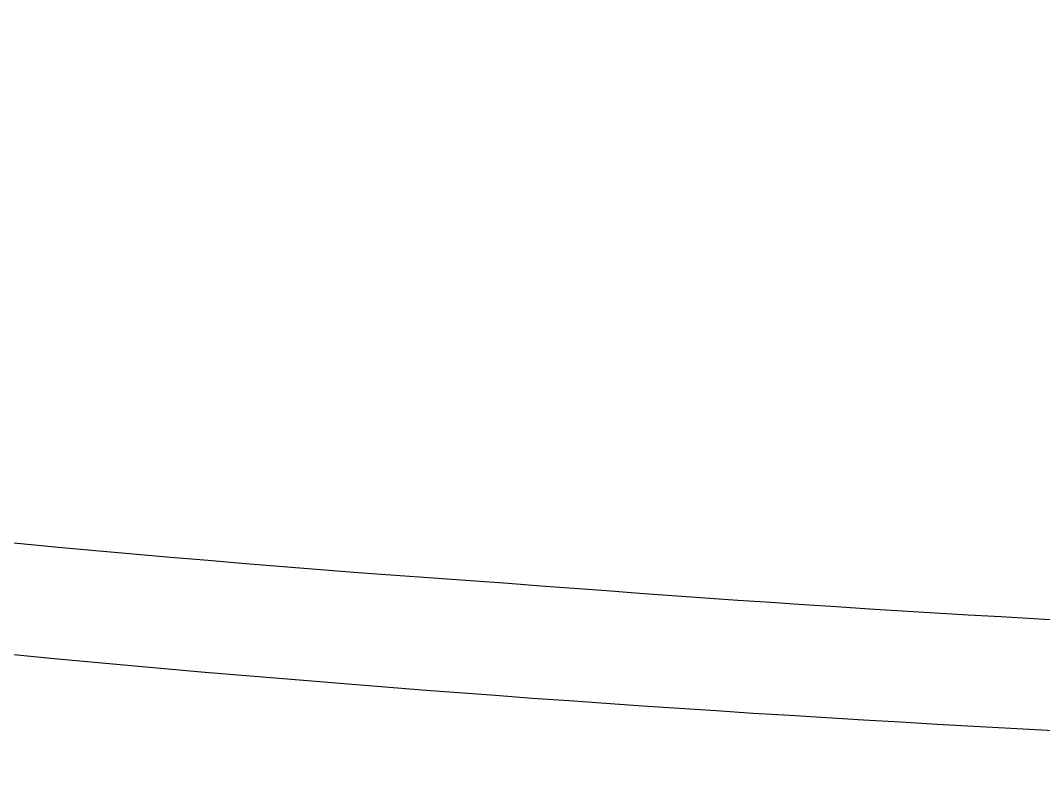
# Model space of a CAD drawing. Header units: centimetres. Extents: x -17.9 to 17.9, y -21.2 to 21.2.
# Drawn here: x -3.124 to -1.008, y -10.921 to -9.34 of the extents above; entities that cross this region are included whole.
import ezdxf

# ---------------------------------------------------------------- set-up
doc = ezdxf.new("R2010")
doc.units = ezdxf.units.CM
doc.header["$MEASUREMENT"] = 0
doc.layers.add('Camada 1', color=7, linetype='Continuous')

msp = doc.modelspace()

# ---------------------------------------------------------------- linework, layer by layer
at = {"layer": 'Camada 1', "color": 156}
for points, knots in [([(-0.79446, 21.16667), (-0.79446, 21.16667), (0.7239, 21.16667), (0.7239, 21.16667), (0.7239, 21.16667), (2.27612, 21.07353), (3.82411, 20.8213), (5.30331, 20.33482), (5.30331, 20.33482), (7.87082, 19.51037), (10.24608, 18.08233), (12.16342, 16.18509), (12.16342, 16.18509), (13.9834, 14.4339), (15.39099, 12.26538), (16.29163, 9.90812), (16.29163, 9.90812), (17.93028, 5.61128), (17.80011, 0.65617), (15.87182, -3.52566), (15.87182, -3.52566), (15.26046, -4.9022), (14.44237, -6.18561), (13.48564, -7.3473), (13.48564, -7.3473), (13.28102, -7.60095), (13.04678, -7.83061), (12.85663, -8.09554), (12.85663, -8.09554), (12.76315, -8.20879), (12.88909, -8.33755), (12.94483, -8.43174), (12.94483, -8.43174), (13.12968, -8.68962), (13.2782, -8.9849), (13.26444, -9.31227), (13.26444, -9.31227), (13.31983, -9.83121), (12.94447, -10.25525), (12.62027, -10.61155), (12.62027, -10.61155), (12.4467, -10.77313), (12.46011, -11.03524), (12.44847, -11.25185), (12.44847, -11.25185), (12.38955, -12.19447), (12.61957, -13.14168), (13.04184, -13.98129), (13.04184, -13.98129), (13.46659, -14.7454), (14.09488, -15.40122), (14.85512, -15.83619), (14.85512, -15.83619), (15.19273, -16.03833), (15.61994, -16.11559), (15.87465, -16.4398), (15.87465, -16.4398), (16.16922, -16.74671), (16.27717, -17.19545), (16.20238, -17.60925), (16.20238, -17.60925), (16.11277, -17.91476), (15.87923, -18.15571), (15.65628, -18.37267), (15.65628, -18.37267), (15.06608, -18.87255), (14.36335, -19.21968), (13.64827, -19.50367), (13.64827, -19.50367), (11.93059, -20.16654), (10.10673, -20.49709), (8.28887, -20.74298), (8.28887, -20.74298), (6.35212, -20.99839), (4.39808, -21.07777), (2.44828, -21.16667), (2.44828, -21.16667), (2.44828, -21.16667), (-2.62572, -21.16667), (-2.62572, -21.16667), (-2.62572, -21.16667), (-5.33082, -21.05413), (-8.04862, -20.90843), (-10.70892, -20.37362), (-10.70892, -20.37362), (-11.69247, -20.16901), (-12.67425, -19.93723), (-13.61299, -19.57423), (-13.61299, -19.57423), (-14.34218, -19.30682), (-15.04985, -18.96392), (-15.66827, -18.48979), (-15.66827, -18.48979), (-15.94203, -18.24531), (-16.23272, -17.97579), (-16.35125, -17.61843), (-16.35125, -17.61843), (-16.4218, -17.18945), (-16.32408, -16.69521), (-15.98895, -16.3957), (-15.98895, -16.3957), (-15.65945, -16.07679), (-15.1952, -15.98083), (-14.82372, -15.72718), (-14.82372, -15.72718), (-14.04267, -15.20966), (-13.38792, -14.47976), (-13.02314, -13.61122), (-13.02314, -13.61122), (-12.67566, -12.79137), (-12.53067, -11.88579), (-12.61498, -10.99855), (-12.61498, -10.99855), (-12.63509, -10.88496), (-12.64355, -10.7629), (-12.72505, -10.67541), (-12.72505, -10.67541), (-12.93424, -10.40271), (-13.20412, -10.16811), (-13.33182, -9.84144), (-13.33182, -9.84144), (-13.47294, -9.53876), (-13.46094, -9.18598), (-13.34911, -8.87659), (-13.34911, -8.87659), (-13.24222, -8.60284), (-13.01891, -8.38976), (-12.91237, -8.11742), (-12.91237, -8.11742), (-13.09829, -7.78545), (-13.38404, -7.52863), (-13.61757, -7.2323), (-13.61757, -7.2323), (-16.51776, -3.68406), (-17.88513, 1.05763), (-17.3549, 5.60705), (-17.3549, 5.60705), (-16.93933, 9.64106), (-15.02974, 13.49728), (-12.09181, 16.28987), (-12.09181, 16.28987), (-10.3445, 17.99837), (-8.21514, 19.30682), (-5.9182, 20.1355), (-5.9182, 20.1355), (-4.27743, 20.7458), (-2.53824, 21.05872), (-0.79446, 21.16667), (-0.79446, 21.16667), (-0.79446, 21.16667), (-0.79446, 21.16667), (-0.79446, 21.16667)], [0, 0, 0, 0, 0.025641, 0.025641, 0.025641, 0.025641, 0.0512821, 0.0512821, 0.0512821, 0.0512821, 0.0769231, 0.0769231, 0.0769231, 0.0769231, 0.1025641, 0.1025641, 0.1025641, 0.1025641, 0.1282051, 0.1282051, 0.1282051, 0.1282051, 0.1538462, 0.1538462, 0.1538462, 0.1538462, 0.1794872, 0.1794872, 0.1794872, 0.1794872, 0.2051282, 0.2051282, 0.2051282, 0.2051282, 0.2307692, 0.2307692, 0.2307692, 0.2307692, 0.2564103, 0.2564103, 0.2564103, 0.2564103, 0.2820513, 0.2820513, 0.2820513, 0.2820513, 0.3076923, 0.3076923, 0.3076923, 0.3076923, 0.3333333, 0.3333333, 0.3333333, 0.3333333, 0.3589744, 0.3589744, 0.3589744, 0.3589744, 0.3846154, 0.3846154, 0.3846154, 0.3846154, 0.4102564, 0.4102564, 0.4102564, 0.4102564, 0.4358974, 0.4358974, 0.4358974, 0.4358974, 0.4615385, 0.4615385, 0.4615385, 0.4615385, 0.4871795, 0.4871795, 0.4871795, 0.4871795, 0.5128205, 0.5128205, 0.5128205, 0.5128205, 0.5384615, 0.5384615, 0.5384615, 0.5384615, 0.5641026, 0.5641026, 0.5641026, 0.5641026, 0.5897436, 0.5897436, 0.5897436, 0.5897436, 0.6153846, 0.6153846, 0.6153846, 0.6153846, 0.6410256, 0.6410256, 0.6410256, 0.6410256, 0.6666667, 0.6666667, 0.6666667, 0.6666667, 0.6923077, 0.6923077, 0.6923077, 0.6923077, 0.7179487, 0.7179487, 0.7179487, 0.7179487, 0.7435897, 0.7435897, 0.7435897, 0.7435897, 0.7692308, 0.7692308, 0.7692308, 0.7692308, 0.7948718, 0.7948718, 0.7948718, 0.7948718, 0.8205128, 0.8205128, 0.8205128, 0.8205128, 0.8461538, 0.8461538, 0.8461538, 0.8461538, 0.8717949, 0.8717949, 0.8717949, 0.8717949, 0.8974359, 0.8974359, 0.8974359, 0.8974359, 0.9230769, 0.9230769, 0.9230769, 0.9230769, 0.9487179, 0.9487179, 0.9487179, 0.9487179, 1, 1, 1, 1]), ([(-11.94117, -8.12553), (-11.96093, -8.17245), (-11.98069, -8.21972), (-12.00079, -8.26735), (-12.00079, -8.26735), (-11.30088, -8.75242), (-10.49408, -9.05792), (-9.69715, -9.34438), (-9.69715, -9.34438), (-6.60365, -10.37766), (-3.33057, -10.72409), (-0.08678, -10.85074), (-0.08678, -10.85074), (1.89018, -10.91318), (3.87632, -10.82992), (5.83177, -10.52301), (5.83177, -10.52301), (7.11588, -10.33074), (8.38341, -10.021), (9.59979, -9.56522), (9.59979, -9.56522), (10.38789, -9.26253), (11.17035, -8.91963), (11.86109, -8.42821), (11.86109, -8.42821), (11.84487, -8.37212), (11.82793, -8.31638), (11.8117, -8.26135), (11.8117, -8.26135), (11.53266, -8.35554), (11.29806, -8.53899), (11.04053, -8.67586), (11.04053, -8.67586), (9.64565, -9.41458), (8.11777, -9.86578), (6.57542, -10.17623), (6.57542, -10.17623), (3.71581, -10.72832), (0.77893, -10.72903), (-2.11526, -10.50431), (-2.11526, -10.50431), (-3.77049, -10.39072), (-5.42078, -10.17693), (-7.04391, -9.8305), (-7.04391, -9.8305), (-8.26558, -9.5818), (-9.46785, -9.22867), (-10.62073, -8.75242), (-10.62073, -8.75242), (-11.07264, -8.56862), (-11.48186, -8.29239), (-11.94117, -8.12553), (-11.94117, -8.12553), (-11.94117, -8.12553), (-11.94117, -8.12553), (-11.94117, -8.12553)], [0, 0, 0, 0, 0.0666667, 0.0666667, 0.0666667, 0.0666667, 0.1333333, 0.1333333, 0.1333333, 0.1333333, 0.2, 0.2, 0.2, 0.2, 0.2666667, 0.2666667, 0.2666667, 0.2666667, 0.3333333, 0.3333333, 0.3333333, 0.3333333, 0.4, 0.4, 0.4, 0.4, 0.4666667, 0.4666667, 0.4666667, 0.4666667, 0.5333333, 0.5333333, 0.5333333, 0.5333333, 0.6, 0.6, 0.6, 0.6, 0.6666667, 0.6666667, 0.6666667, 0.6666667, 0.7333333, 0.7333333, 0.7333333, 0.7333333, 0.8, 0.8, 0.8, 0.8, 0.8666667, 0.8666667, 0.8666667, 0.8666667, 1, 1, 1, 1])]:
    msp.add_open_spline(points, degree=3, knots=knots, dxfattribs=at)

doc.saveas('drawing.dxf')
